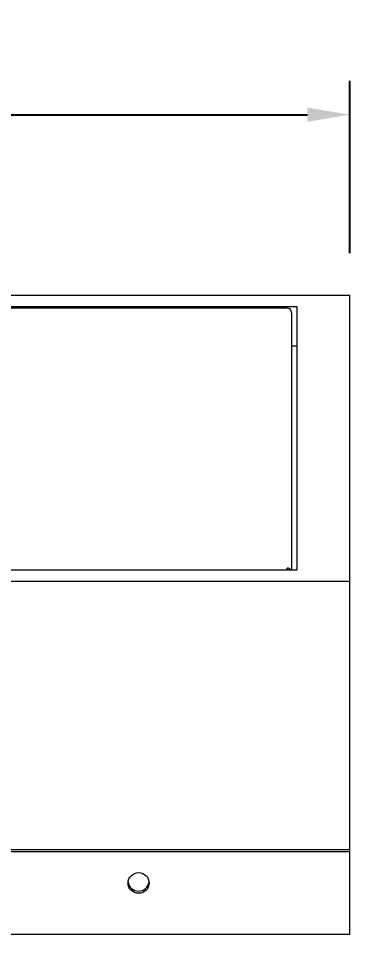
# Model space of a CAD drawing. Header units: millimetres. Extents: x 4969 to 37601, y -771 to 6478.
# Drawn here: x 28726.7 to 28883.7, y 621.9 to 1055.5 of the extents above; entities that cross this region are included whole.
import ezdxf

# ---------------------------------------------------------------- set-up
doc = ezdxf.new("R2010")
doc.units = ezdxf.units.MM
doc.header["$LTSCALE"] = 7
doc.header["$MEASUREMENT"] = 0
doc.layers.get('0').update_dxf_attribs({"linetype": 'CONTINUOUS'})
doc.layers.get('Defpoints').update_dxf_attribs({"linetype": 'CONTINUOUS'})
doc.layers.add('REMOTE BOX ASSY(OP)$0$가시적인 것(ISO)', color=3, linetype='CONTINUOUS', lineweight=5)
doc.styles.get("Standard").update_dxf_attribs({"font": 'ISOCP'})
doc.dimstyles.new('PS-8', dxfattribs={"dimscale": 8, "dimtxt": 3.2, "dimasz": 2.5, "dimexe": 2, "dimexo": 2.5, "dimgap": 2, "dimtad": 1, "dimtoh": 1, "dimrnd": 0.05, "dimzin": 12, "dimdsep": 46, "dimtxsty": 'Standard', "dimcen": 0, "dimclrt": 2, "dimazin": 3, "dimtfac": 1, "dimtofl": 0, "dimtmove": 0, "dimatfit": 3, "dimfxl": 0, "dimtolj": 1, "dimtzin": 0, "dimarcsym": 0})

# ---------------------------------------------------------------- blocks, each defined once
blk = doc.blocks.new('*D233')
at = {"color": 0, "lineweight": -2}
for p, q in [((28183.67, 944.4), (28183.67, 1025.9)), ((28883.67, 944.4), (28883.67, 1025.9)), ((28203.67, 1009.9), (28863.67, 1009.9))]:
    blk.add_line(p, q, dxfattribs=at)
at = {"color": 0}
for points in [[(28203.67, 1013.23), (28203.67, 1006.56), (28183.67, 1009.9)], [(28863.67, 1013.23), (28863.67, 1006.56), (28883.67, 1009.9)]]:
    blk.add_solid(points, dxfattribs=at)
at = {"layer": 'Defpoints', "color": 0}
for p in [(28883.67, 1009.9), (28183.67, 924.4), (28883.67, 924.4)]:
    blk.add_point(p, dxfattribs=at)
at = {"color": 2, "insert": (28533.67, 1038.7), "char_height": 25.6, "attachment_point": 5}
blk.add_mtext('\\A1;700', dxfattribs=at)
blk = doc.blocks.new('A$C43C71315')
at = {"layer": 'REMOTE BOX ASSY(OP)$0$가시적인 것(ISO)'}
for p, q in [((150, 1089.1), (-550, 1089.1)), ((150, 953.96), (150, 1089.1)), ((-525, 1083.91), (125, 1083.91)), ((120.4, 1083.07), (-520.4, 1083.07)), ((120.4, 1083.02), (120.4, 1083.07)), ((122.5, 1080.97), (122.5, 1081.06)), ((122.5, 1081.06), (122.5, 1081.06)), ((122.5, 1080.97), (122.5, 959.16)), ((125, 1083.91), (125, 959.16)), ((122.5, 1065.32), (125, 1065.32)), ((125, 959.16), (-525, 959.16)), ((120.4, 959.16), (120.4, 960.04)), ((-550, 953.96), (150, 953.96)), ((150, 826.8), (150, 953.96)), ((150, 826.8), (-550, 826.8)), ((150, 825.76), (-550, 825.76)), ((150, 825.76), (150, 826.8)), ((150, 786.64), (150, 825.76)), ((150, 786.64), (-550, 786.64))]:
    blk.add_line(p, q, dxfattribs=at)
for centre, major_axis, start_param, end_param in [((120.4, 1080.97), (2.1, 0), 0, 1.570796), ((120.4, 957.99), (-2.1, 0), 3.747887, 4.712389), ((50, 812.13), (-5, 0), 0.106479, 3.035113)]:
    blk.add_ellipse(centre, major_axis=major_axis, ratio=0.978148, start_param=start_param, end_param=end_param, dxfattribs=at)
blk.add_ellipse((50, 811.09), major_axis=(-5, 0), ratio=0.978148, dxfattribs=at)

msp = doc.modelspace()

# ---------------------------------------------------------------- block references
msp.add_blockref('A$C43C71315', (28733.672, -164.706, -0.01))

# ---------------------------------------------------------------- dimensions: what is measured, and where the dimension line sits
dim = msp.add_linear_dim(base=(28883.672, 1009.896, -0.01), p1=(28183.672, 924.397, -0.01), p2=(28883.672, 924.397, -0.01), dimstyle='PS-8')
dim.commit()
dim.dimension.update_dxf_attribs({"geometry": '*D233', "text_midpoint": (28533.672, 1038.696, -0.01)})

doc.saveas('drawing.dxf')
